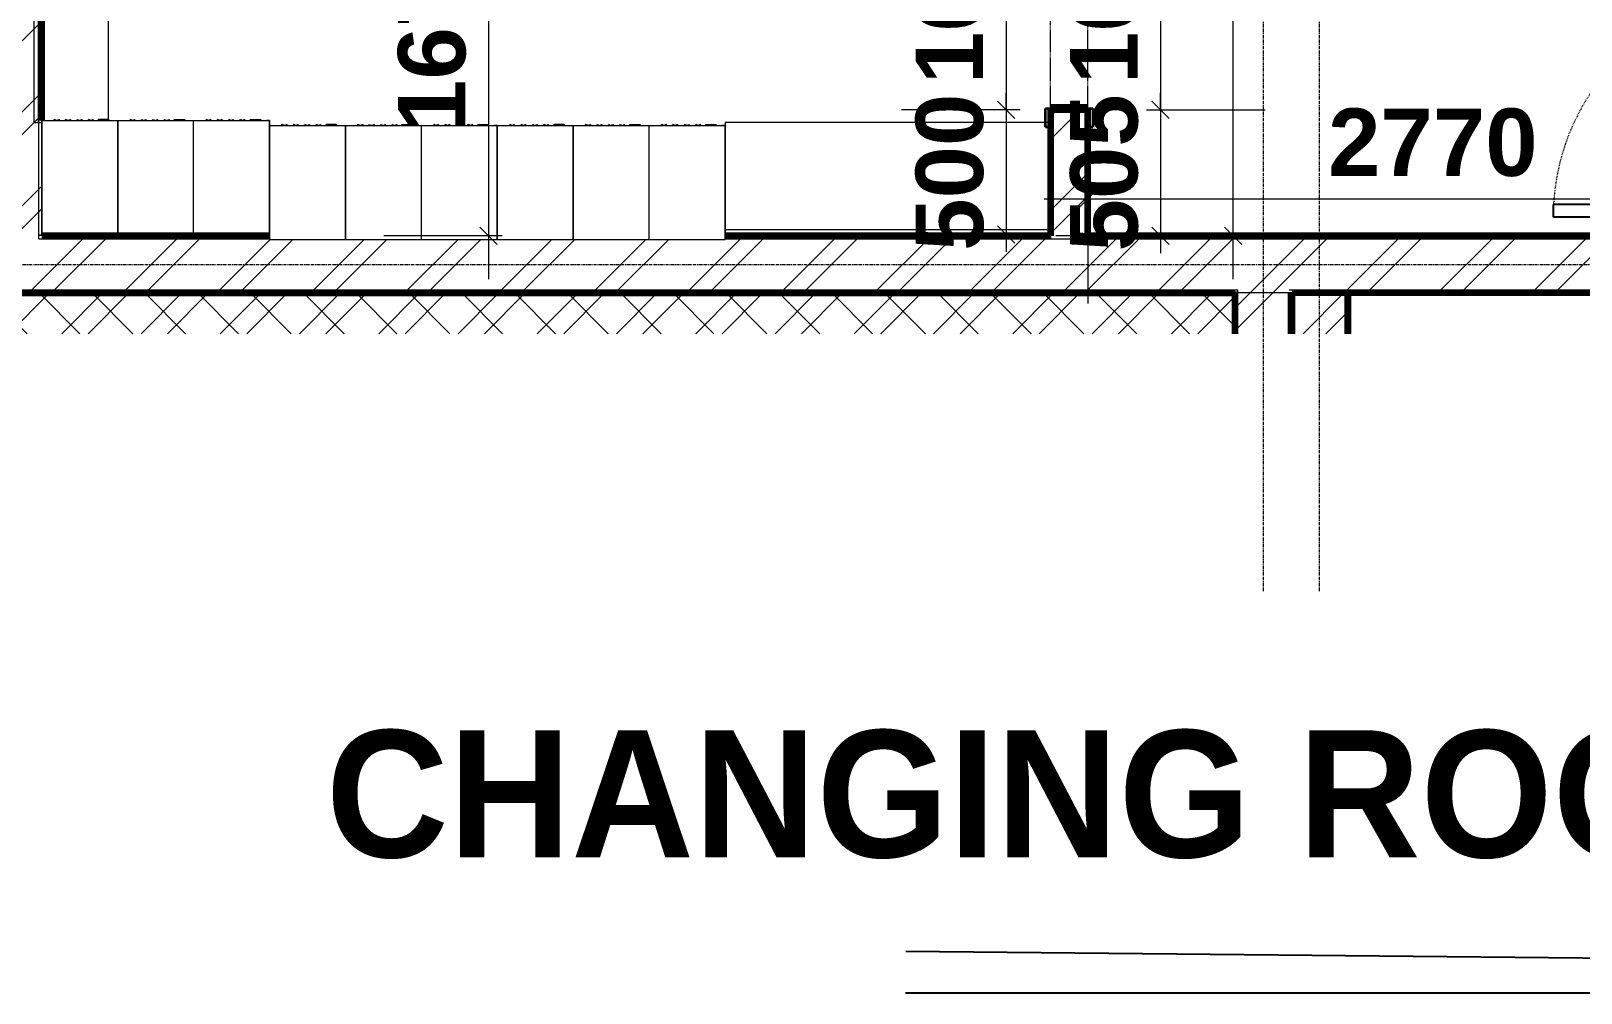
# Model space of a CAD drawing. Header units: inches. Extents: x 22 to 382261, y 22 to 371281.
# Drawn here: x 238704 to 244927, y 53153 to 57017 of the extents above; entities that cross this region are included whole.
import ezdxf

# ---------------------------------------------------------------- set-up
doc = ezdxf.new("R2010")
doc.units = ezdxf.units.IN
doc.header["$MEASUREMENT"] = 0
for name, pattern in [('Dash', [6.35, 3.175, -3.175]), ('Grid Line 1_2_', [22.225, 12.7, -3.175, 3.175, -3.175]), ('Overhead', [3.96875, 2.38125, -1.5875])]:
    doc.linetypes.add(name, pattern=pattern)
for name, color, linetype, lineweight in [('A-ANNO-DIMS', 211, 'Continuous', 9), ('A-DOOR', 31, 'Continuous', 9), ('A-DOOR-HDLN', 31, 'Dash', 9), ('A-FLOR', 192, 'Continuous', 9), ('A-FLOR-PATT', 8, 'Continuous', 9), ('A-GENM', 13, 'Continuous', 9), ('A-WALL', 113, 'Continuous', 9), ('A-WALL-PATT', 111, 'Continuous', 9), ('G-ANNO-TEXT', 231, 'Continuous', 9), ('G-IMPT', 8, 'Continuous', 9), ('I-WALL', 2, 'Continuous', 9), ('Q-CASE', 31, 'Continuous', 9), ('Q-SPCQ', 91, 'Continuous', 9), ('S-GRID', 1, 'Continuous', 9)]:
    doc.layers.add(name, color=color, linetype=linetype, lineweight=lineweight)
doc.styles.add('Arial_B_2', font='arialbd.ttf', dxfattribs={"height": 270.833333})
doc.styles.add('Century Gothic_B', font='GOTHICB.TTF', dxfattribs={"height": 510})
doc.dimstyles.new('2_2', dxfattribs={"dimscale": 304.8, "dimtxt": 267.818092, "dimasz": 0.227865, "dimexe": 1.377953, "dimexo": 0.0625, "dimgap": 0.287073, "dimtad": 1, "dimdec": 0, "dimzin": 0, "dimdsep": 46, "dimtxsty": 'Arial_B_2', "dimblk1": 'OBLIQUE', "dimblk2": 'OBLIQUE', "dimsah": 1, "dimcen": 0.09, "dimdle": 0.574147, "dimazin": 0, "dimtfac": 1, "dimtdec": 4, "dimtix": 1, "dimtmove": 0, "dimatfit": 3, "dimfxl": 0.574147, "dimfxlon": 1, "dimtvp": 1, "dimtolj": 1, "dimtzin": 0, "dimlwd": 18, "dimlwe": 18, "dimarcsym": 2})
pattern_1 = [(45, (242310.7, 47511.47), (-188.5854, 188.5854), []), (45, (242310.7, 47797.22), (-188.5854, 188.5854), [])]

# ---------------------------------------------------------------- blocks, each defined once
blk = doc.blocks.new('Casework 9 - Casework 8-559231-01- TOILET BLOWUP')
at = {"layer": 'Q-CASE'}
for p, q in [((-4098.8, 8573.2), (-4148.8, 8573.2)), ((-4148.8, 8573.2), (-4148.8, 8453.2)), ((-4098.8, 8453.2), (-4098.8, 8573.2)), ((-4148.8, 8453.2), (-4148.8, 8289.8)), ((-4098.8, 8289.8), (-4098.8, 8453.2)), ((1229.2, 8289.8), (1229.2, 8458.2)), ((1231.2, 8458.2), (1229.2, 8458.2)), ((1231.2, 8458.2), (1231.2, 8289.8))]:
    blk.add_line(p, q, dxfattribs=at)
blk = doc.blocks.new('M_Single-Flush - 900 by 2101 DO3 LOBBY-944279-01- TOILET BLOWUP')
at = {"layer": 'A-DOOR', "lineweight": 25}
for p, q in [((450, -75), (399, -75)), ((399, -75), (399, -975.2)), ((450, -75), (450, -975.2)), ((450, -975.2), (399, -975.2))]:
    blk.add_line(p, q, dxfattribs=at)
at = {"layer": 'A-DOOR-HDLN'}
blk.add_arc((450, -75), 901.7, 180, 266.7576, dxfattribs=at)
blk = doc.blocks.new('M_Passage Opening-Cased - 0915 x 2134mm 2-782817-01- TOILET BLOWUP')
at = {"layer": 'A-GENM', "lineweight": 35}
for p, q in [((-601.8, 75), (-601.8, 95)), ((-601.8, 95), (-526.8, 95)), ((-526.8, 95), (-526.8, 75)), ((-513.2, 75), (-513.2, -75)), ((496.8, 75), (496.8, -75)), ((585.5, 95), (510.5, 95)), ((510.5, 95), (510.5, 75)), ((585.5, 75), (585.5, 95)), ((-601.8, -95), (-601.8, -75)), ((-526.8, -95), (-601.8, -95)), ((-526.8, -75), (-526.8, -95)), ((510.5, -75), (510.5, -95)), ((510.5, -95), (585.5, -95)), ((585.5, -95), (585.5, -75))]:
    blk.add_line(p, q, dxfattribs=at)
at = {"layer": 'A-GENM', "linetype": 'Overhead'}
for p, q in [((-533.2, 75), (516.8, 75)), ((-533.2, -75), (516.8, -75))]:
    blk.add_line(p, q, dxfattribs=at)
blk = doc.blocks.new('Vanity Counter Top - 450-895068-01- TOILET BLOWUP')
at = {"layer": 'Q-CASE'}
for p, q in [((106.3, 0), (-1200.5, 0)), ((-1200.5, 0), (-1200.5, -450)), ((-1200.5, -19.1), (106.3, -19.1)), ((-1200.5, -450), (106.3, -450)), ((106.3, -450), (106.3, -437.2))]:
    blk.add_line(p, q, dxfattribs=at)
blk = doc.blocks.new('Locker08 - 12ZLKR08_dwg-783368-01- TOILET BLOWUP')
at = {"layer": 'G-IMPT', "lineweight": 9}
for p, q in [((0, 914.4), (457.2, 914.4)), ((0, 914.4), (0, 609.6)), ((0, 914.4), (0, 609.6)), ((457.2, 914.4), (0, 914.4)), ((457.2, 914.4), (457.2, 609.6)), ((457.2, 914.4), (457.2, 901.7)), ((457.2, 901.7), (457.2, 622.3)), ((457.2, 866.5), (461.8, 863.1)), ((461.8, 863.1), (457.2, 866.5)), ((457.2, 854.9), (461.8, 863.1)), ((457.2, 854.9), (461.8, 846.6)), ((457.2, 843.2), (461.8, 846.6)), ((461.8, 846.6), (457.2, 843.2)), ((457.2, 820.8), (461.8, 817.4)), ((457.2, 820.8), (461.8, 817.4)), ((457.2, 809.2), (461.8, 817.4)), ((457.2, 809.2), (461.8, 800.9)), ((461.8, 800.9), (457.2, 797.4)), ((457.2, 797.4), (461.8, 800.9)), ((461.8, 771.7), (457.2, 775.1)), ((457.2, 775.1), (461.8, 771.7)), ((461.8, 771.7), (457.2, 763.4)), ((457.2, 763.4), (461.8, 755.2)), ((461.8, 755.2), (457.2, 751.7)), ((457.2, 751.7), (461.8, 755.2)), ((457.2, 729.4), (461.8, 726)), ((457.2, 729.4), (461.8, 726)), ((457.2, 717.7), (461.8, 726)), ((457.2, 717.7), (461.8, 709.5)), ((457.2, 706), (461.8, 709.5)), ((457.2, 706), (461.8, 709.5)), ((457.2, 689.5), (458.8, 688.9)), ((458.8, 688.9), (462.1, 686.4)), ((458.8, 682.5), (458.8, 688.9)), ((462.1, 646.4), (462.1, 686.4)), ((461.8, 680.3), (457.2, 683.7)), ((457.2, 683.7), (461.8, 680.3)), ((461.8, 680.3), (457.2, 672)), ((461.8, 663.7), (457.2, 672)), ((457.2, 660.3), (461.8, 663.7)), ((457.2, 660.3), (461.8, 663.7)), ((457.2, 643.3), (458.8, 643.9)), ((458.8, 669.1), (458.8, 674.8)), ((458.8, 643.9), (458.8, 661.5)), ((462.1, 646.4), (458.8, 643.9)), ((0, 609.6), (0, 304.8)), ((0, 609.6), (457.2, 609.6)), ((0, 609.6), (0, 304.8)), ((457.2, 609.6), (0, 609.6)), ((457.2, 609.6), (0, 609.6)), ((457.2, 622.3), (457.2, 609.6)), ((457.2, 609.6), (457.2, 304.8)), ((457.2, 609.6), (457.2, 596.9)), ((457.2, 596.9), (457.2, 317.5)), ((457.2, 561.7), (461.8, 558.3)), ((461.8, 558.3), (457.2, 561.7)), ((457.2, 550.1), (461.8, 558.3)), ((457.2, 550.1), (461.8, 541.8)), ((461.8, 541.8), (457.2, 538.4)), ((457.2, 538.4), (461.8, 541.8)), ((457.2, 516), (461.8, 512.6)), ((457.2, 516), (461.8, 512.6)), ((461.8, 512.6), (457.2, 504.4)), ((457.2, 504.4), (461.8, 496.1)), ((461.8, 496.1), (457.2, 492.6)), ((457.2, 492.6), (461.8, 496.1)), ((457.2, 470.3), (461.8, 466.9)), ((457.2, 470.3), (461.8, 466.9)), ((461.8, 466.9), (457.2, 458.6)), ((457.2, 458.6), (461.8, 450.4)), ((457.2, 446.9), (461.8, 450.4)), ((457.2, 446.9), (461.8, 450.4)), ((461.8, 421.2), (457.2, 424.6)), ((461.8, 421.2), (457.2, 424.6)), ((461.8, 421.2), (457.2, 412.9)), ((457.2, 412.9), (461.8, 404.7)), ((461.8, 404.7), (457.2, 401.2)), ((461.8, 404.7), (457.2, 401.2)), ((457.2, 384.7), (458.8, 384.1)), ((457.2, 378.9), (461.8, 375.5)), ((457.2, 378.9), (461.8, 375.5)), ((461.8, 375.5), (457.2, 367.2)), ((462.1, 381.6), (458.8, 384.1)), ((458.8, 377.7), (458.8, 384.1)), ((462.1, 381.6), (462.1, 341.6)), ((457.2, 367.2), (461.8, 358.9)), ((457.2, 355.5), (461.8, 358.9)), ((461.8, 358.9), (457.2, 355.5)), ((458.8, 339.1), (457.2, 338.5)), ((457.2, 317.5), (457.2, 304.8)), ((458.8, 364.3), (458.8, 370)), ((458.8, 339.1), (458.8, 356.7)), ((458.8, 339.1), (462.1, 341.6)), ((0, 304.8), (0, 0)), ((0, 304.8), (457.2, 304.8)), ((0, 304.8), (0, 0)), ((0, 304.8), (457.2, 304.8)), ((0, 304.8), (457.2, 304.8)), ((457.2, 304.8), (457.2, 0)), ((457.2, 304.8), (457.2, 292.1)), ((457.2, 292.1), (457.2, 12.7)), ((457.2, 256.9), (461.8, 253.5)), ((457.2, 256.9), (461.8, 253.5)), ((457.2, 245.3), (461.8, 253.5)), ((461.8, 237), (457.2, 245.3)), ((457.2, 233.6), (461.8, 237)), ((457.2, 233.6), (461.8, 237)), ((457.2, 211.2), (461.8, 207.8)), ((461.8, 207.8), (457.2, 211.2)), ((457.2, 199.6), (461.8, 207.8)), ((461.8, 191.3), (457.2, 199.6)), ((457.2, 187.8), (461.8, 191.3)), ((457.2, 187.8), (461.8, 191.3)), ((457.2, 165.5), (461.8, 162.1)), ((461.8, 162.1), (457.2, 165.5)), ((457.2, 153.8), (461.8, 162.1)), ((457.2, 153.8), (461.8, 145.6)), ((457.2, 142.1), (461.8, 145.6)), ((457.2, 142.1), (461.8, 145.6)), ((457.2, 119.8), (461.8, 116.4)), ((457.2, 119.8), (461.8, 116.4)), ((457.2, 108.1), (461.8, 116.4)), ((461.8, 99.9), (457.2, 108.1)), ((457.2, 96.4), (461.8, 99.9)), ((457.2, 96.4), (461.8, 99.9)), ((457.2, 79.9), (458.8, 79.3)), ((457.2, 74.1), (461.8, 70.7)), ((457.2, 74.1), (461.8, 70.7)), ((461.8, 70.7), (457.2, 62.4)), ((461.8, 54.1), (457.2, 62.4)), ((458.8, 79.3), (462.1, 76.8)), ((458.8, 79.3), (458.8, 72.9)), ((458.8, 65.2), (458.8, 59.5)), ((462.1, 76.8), (462.1, 36.8)), ((0, 0), (457.2, 0)), ((457.2, 0), (0, 0)), ((457.2, 50.7), (461.8, 54.1)), ((457.2, 50.7), (461.8, 54.1)), ((457.2, 33.7), (458.8, 34.3)), ((457.2, 0), (457.2, 12.7)), ((458.8, 51.9), (458.8, 34.3)), ((462.1, 36.8), (458.8, 34.3))]:
    blk.add_line(p, q, dxfattribs=at)
blk = doc.blocks.new('Locker08 - Locker08-783374-01- TOILET BLOWUP')
blk.add_blockref('Locker08 - 12ZLKR08_dwg-783368-01- TOILET BLOWUP', (0, 0))
blk = doc.blocks.new('Vanity Counter Top - 250-788077-01- TOILET BLOWUP')
at = {"layer": 'Q-CASE'}
for p, q in [((-80.5, 0), (-1200.5, 0)), ((-1200.5, 0), (-1200.5, -31.7)), ((-80.5, -31.7), (-80.5, 0)), ((-1200.5, -19.1), (-80.5, -19.1)), ((-80.5, -300), (-80.5, -31.7)), ((-1188.7, -300), (-80.5, -300))]:
    blk.add_line(p, q, dxfattribs=at)
blk = doc.blocks.new('_Oblique')
at = {"color": 0, "linetype": 'ByBlock', "lineweight": -2}
blk.add_line((-0.5, -0.5), (0.5, 0.5), dxfattribs=at)
blk = doc.blocks.new('*D5324')
at = {"layer": 'A-ANNO-DIMS', "color": 0, "lineweight": 18, "transparency": 16777216}
for p, q in [((242946.9, 56398.4), (242946.9, 55922.4)), ((245716.9, 56398.4), (245716.9, 55922.4)), ((242771.9, 56342.4), (245891.9, 56342.4))]:
    blk.add_line(p, q, dxfattribs=at)
at = {"layer": 'Defpoints', "color": 0, "transparency": 16777216}
for p in [(242946.9, 56417.4), (245716.9, 56417.4), (245716.9, 56342.4)]:
    blk.add_point(p, dxfattribs=at)
at = {"layer": 'A-ANNO-DIMS', "color": 0, "lineweight": 18, "transparency": 16777216, "xscale": 69.45312499999999, "yscale": 69.45312499999999, "zscale": 69.45312499999999, "rotation": 180}
blk.add_blockref('_Oblique', (242946.9, 56342.4), dxfattribs=at)
at = {"layer": 'A-ANNO-DIMS', "color": 0, "lineweight": 18, "transparency": 16777216, "xscale": 69.45312499999999, "yscale": 69.45312499999999, "zscale": 69.45312499999999}
blk.add_blockref('_Oblique', (245716.9, 56342.4), dxfattribs=at)
at = {"layer": 'A-ANNO-DIMS', "color": 0, "lineweight": 18, "transparency": 16777216, "insert": (244331.9, 56568.2), "char_height": 270.83, "width": 419.764, "attachment_point": 5, "style": 'Arial_B_2'}
blk.add_mtext('\\A1;2770', dxfattribs=at)
blk = doc.blocks.new('*D5326')
at = {"layer": 'A-ANNO-DIMS', "color": 0, "lineweight": 18, "transparency": 16777216}
for p, q in [((243238.8, 57924.7), (243238.8, 56524.7)), ((243182.8, 57749.7), (243658.8, 57749.7)), ((243182.8, 56699.7), (243658.8, 56699.7))]:
    blk.add_line(p, q, dxfattribs=at)
at = {"layer": 'Defpoints', "color": 0, "transparency": 16777216}
for p in [(243163.8, 57749.7), (243163.8, 56699.7), (243238.8, 56699.7)]:
    blk.add_point(p, dxfattribs=at)
at = {"layer": 'A-ANNO-DIMS', "color": 0, "lineweight": 18, "transparency": 16777216, "xscale": 69.45312499999999, "yscale": 69.45312499999999, "zscale": 69.45312499999999}
for p, rotation in [((243238.8, 57749.7), 90), ((243238.8, 56699.7), 270)]:
    blk.add_blockref('_Oblique', p, dxfattribs=dict(at, rotation=rotation))
at = {"layer": 'A-ANNO-DIMS', "color": 0, "lineweight": 18, "transparency": 16777216, "insert": (243013, 57224.7), "char_height": 270.83, "width": 419.764, "attachment_point": 5, "rotation": 90, "style": 'Arial_B_2'}
blk.add_mtext('\\A1;1050', dxfattribs=at)
blk = doc.blocks.new('*D5327')
at = {"layer": 'A-ANNO-DIMS', "color": 0, "lineweight": 18, "transparency": 16777216}
for p, q in [((243238.8, 56699.7), (243238.8, 56769.1)), ((243182.8, 56699.7), (243658.8, 56699.7)), ((243238.8, 56699.7), (243238.8, 56194.7)), ((243294.7, 56194.7), (242818.8, 56194.7)), ((243238.8, 56194.7), (243238.8, 56125.2))]:
    blk.add_line(p, q, dxfattribs=at)
at = {"layer": 'Defpoints', "color": 0, "transparency": 16777216}
for p in [(243163.8, 56699.7), (243238.8, 56194.7), (243313.8, 56194.7)]:
    blk.add_point(p, dxfattribs=at)
at = {"layer": 'A-ANNO-DIMS', "color": 0, "lineweight": 18, "transparency": 16777216, "xscale": 69.45312499999999, "yscale": 69.45312499999999, "zscale": 69.45312499999999}
for p, rotation in [((243238.8, 56699.7), 270), ((243238.8, 56194.7), 90)]:
    blk.add_blockref('_Oblique', p, dxfattribs=dict(at, rotation=rotation))
at = {"layer": 'A-ANNO-DIMS', "color": 0, "lineweight": 18, "transparency": 16777216, "insert": (243013, 56447.2), "char_height": 270.83, "width": 314.823, "attachment_point": 5, "rotation": 90, "style": 'Arial_B_2'}
blk.add_mtext('\\A1;505', dxfattribs=at)
blk = doc.blocks.new('*D5329')
at = {"layer": 'A-ANNO-DIMS', "color": 0, "lineweight": 18, "transparency": 16777216}
for p, q in [((242618.7, 57924.7), (242618.7, 56524.7)), ((242674.7, 57749.7), (242198.7, 57749.7)), ((242674.7, 56699.7), (242198.7, 56699.7))]:
    blk.add_line(p, q, dxfattribs=at)
at = {"layer": 'Defpoints', "color": 0, "transparency": 16777216}
for p in [(242693.7, 57749.7), (242618.7, 56699.7), (242693.7, 56699.7)]:
    blk.add_point(p, dxfattribs=at)
at = {"layer": 'A-ANNO-DIMS', "color": 0, "lineweight": 18, "transparency": 16777216, "xscale": 69.45312499999999, "yscale": 69.45312499999999, "zscale": 69.45312499999999}
for p, rotation in [((242618.7, 57749.7), 90), ((242618.7, 56699.7), 270)]:
    blk.add_blockref('_Oblique', p, dxfattribs=dict(at, rotation=rotation))
at = {"layer": 'A-ANNO-DIMS', "color": 0, "lineweight": 18, "transparency": 16777216, "insert": (242392.9, 57224.7), "char_height": 270.83, "width": 419.764, "attachment_point": 5, "rotation": 90, "style": 'Arial_B_2'}
blk.add_mtext('\\A1;1050', dxfattribs=at)
blk = doc.blocks.new('*D5330')
at = {"layer": 'A-ANNO-DIMS', "color": 0, "lineweight": 18, "transparency": 16777216}
for p, q in [((242618.7, 56699.7), (242618.7, 56769.1)), ((242674.7, 56699.7), (242198.7, 56699.7)), ((242618.7, 56699.7), (242618.7, 56199.7)), ((242674.7, 56199.7), (242198.7, 56199.7)), ((242618.7, 56199.7), (242618.7, 56130.2))]:
    blk.add_line(p, q, dxfattribs=at)
at = {"layer": 'Defpoints', "color": 0, "transparency": 16777216}
for p in [(242693.7, 56699.7), (242618.7, 56199.7), (242693.7, 56199.7)]:
    blk.add_point(p, dxfattribs=at)
at = {"layer": 'A-ANNO-DIMS', "color": 0, "lineweight": 18, "transparency": 16777216, "xscale": 69.45312499999999, "yscale": 69.45312499999999, "zscale": 69.45312499999999}
for p, rotation in [((242618.7, 56699.7), 270), ((242618.7, 56199.7), 90)]:
    blk.add_blockref('_Oblique', p, dxfattribs=dict(at, rotation=rotation))
at = {"layer": 'A-ANNO-DIMS', "color": 0, "lineweight": 18, "transparency": 16777216, "insert": (242392.9, 56449.7), "char_height": 270.83, "width": 314.823, "attachment_point": 5, "rotation": 90, "style": 'Arial_B_2'}
blk.add_mtext('\\A1;500', dxfattribs=at)
blk = doc.blocks.new('*D5339')
at = {"layer": 'A-ANNO-DIMS', "color": 0, "lineweight": 18, "transparency": 16777216}
for p, q in [((240539.8, 58044.7), (240539.8, 56019.7)), ((240595.8, 57869.7), (240119.8, 57869.7)), ((240595.8, 56194.7), (240119.8, 56194.7))]:
    blk.add_line(p, q, dxfattribs=at)
at = {"layer": 'Defpoints', "color": 0, "transparency": 16777216}
for p in [(240614.8, 57869.7), (240539.8, 56194.7), (240614.8, 56194.7)]:
    blk.add_point(p, dxfattribs=at)
at = {"layer": 'A-ANNO-DIMS', "color": 0, "lineweight": 18, "transparency": 16777216, "xscale": 69.45312499999999, "yscale": 69.45312499999999, "zscale": 69.45312499999999}
for p, rotation in [((240539.8, 57869.7), 90), ((240539.8, 56194.7), 270)]:
    blk.add_blockref('_Oblique', p, dxfattribs=dict(at, rotation=rotation))
at = {"layer": 'A-ANNO-DIMS', "color": 0, "lineweight": 18, "transparency": 16777216, "insert": (240314.1, 57032.2), "char_height": 270.83, "width": 419.764, "attachment_point": 5, "rotation": 90, "style": 'Arial_B_2'}
blk.add_mtext('\\A1;1675', dxfattribs=at)
blk = doc.blocks.new('*D5394')
at = {"layer": 'A-ANNO-DIMS', "color": 0, "lineweight": 18, "transparency": 16777216}
for p, q in [((243530.1, 56019.7), (243530.1, 59694.7)), ((243474.1, 59519.7), (243950.1, 59519.7)), ((243474.1, 56194.7), (243950.1, 56194.7))]:
    blk.add_line(p, q, dxfattribs=at)
at = {"layer": 'Defpoints', "color": 0, "transparency": 16777216}
for p in [(243455.1, 59519.7), (243530.1, 59519.7), (243455.1, 56194.7)]:
    blk.add_point(p, dxfattribs=at)
at = {"layer": 'A-ANNO-DIMS', "color": 0, "lineweight": 18, "transparency": 16777216, "xscale": 69.45312499999999, "yscale": 69.45312499999999, "zscale": 69.45312499999999}
for p, rotation in [((243530.1, 59519.7), 90), ((243530.1, 56194.7), 270)]:
    blk.add_blockref('_Oblique', p, dxfattribs=dict(at, rotation=rotation))
at = {"layer": 'A-ANNO-DIMS', "color": 0, "lineweight": 18, "transparency": 16777216, "insert": (243304.3, 57857.2), "char_height": 270.83, "width": 419.764, "attachment_point": 5, "rotation": 90, "style": 'Arial_B_2'}
blk.add_mtext('\\A1;3325', dxfattribs=at)

msp = doc.modelspace()

# ---------------------------------------------------------------- hatches: boundary and pattern name
at = {"layer": 'A-FLOR-PATT'}
h = msp.add_hatch(dxfattribs=at)
h.set_pattern_fill('FP_2', color=256, style=0, pattern_type=2)
h.set_pattern_definition([(45, (242310.7, 47511.47), (-159.099, 159.099), []), (45, (242416.77, 47511.47), (-159.099, 159.099), []), (135, (242310.7, 47511.47), (-106.066, -106.066), [])])
h.paths.add_polyline_path([(233711.9, 55801.3), (234075.9, 55801.3), (234075.9, 55964.7), (233711.9, 55964.7)])
h.paths.add_polyline_path([(243479.7, 55801.3), (243536.9, 55801.3), (243536.9, 55964.7), (238211.9, 55964.7), (238211.9, 55801.3), (243373.5, 55801.3)])
h.paths.add_polyline_path([(234087.9, 55801.3), (238161.9, 55801.3), (238161.9, 55964.7), (234087.9, 55964.7), (234087.9, 55818.7)])
at = {"layer": 'A-WALL'}
h = msp.add_hatch(dxfattribs=at)
h.set_pattern_fill('FP_1', color=256, style=0, pattern_type=2)
h.set_pattern_definition(pattern_1)
h.paths.add_polyline_path([(242796.9, 56182.2), (242946.9, 56182.2), (242946.9, 56699.7), (242796.9, 56699.7), (242796.9, 56194.7)])
h.paths.add_polyline_path([(242796.9, 57749.7), (242946.9, 57749.7), (242946.9, 59532.2), (242796.9, 59532.2), (242796.9, 57869.7)])
at = {"layer": 'A-WALL-PATT', "lineweight": 18}
h = msp.add_hatch(dxfattribs=at)
h.set_pattern_fill('FP_1', color=256, style=0, pattern_type=2)
h.set_pattern_definition(pattern_1)
h.paths.add_polyline_path([(238529.4, 56182.2), (238734.4, 56182.2), (238734.4, 59532.2), (238529.4, 59532.2), (238529.4, 56194.7)])
h = msp.add_hatch(dxfattribs=at)
h.set_pattern_fill('FP_1', color=256, style=0, pattern_type=2)
h.set_pattern_definition(pattern_1)
h.paths.add_polyline_path([(238746.9, 56194.7), (238746.9, 59519.7), (238734.4, 59519.7), (238734.4, 56194.7)])
h = msp.add_hatch(dxfattribs=at)
h.set_pattern_fill('FP_1', color=256, style=0, pattern_type=2)
h.set_pattern_definition(pattern_1)
h.paths.add_polyline_path([(243479.7, 56182.2), (243651.9, 56182.2), (243651.9, 56194.7), (242946.9, 56194.7), (242946.9, 56182.2)])
h.paths.add_polyline_path([(233711.9, 56182.2), (235816.9, 56182.2), (235816.9, 56194.7), (233711.9, 56194.7)])
h.paths.add_polyline_path([(242796.9, 56182.2), (242796.9, 56194.7), (241490.1, 56194.7), (241490.1, 56182.2), (242739.3, 56182.2)])
h.paths.add_polyline_path([(235966.9, 56182.2), (237466.9, 56182.2), (237466.9, 56194.7), (235966.9, 56194.7)])
h.paths.add_polyline_path([(237616.9, 56182.2), (238529.4, 56182.2), (238529.4, 56194.7), (237616.9, 56194.7)])
h.paths.add_polyline_path([(239661.3, 56182.2), (239661.3, 56194.7), (238734.4, 56194.7), (238734.4, 56182.2), (239037.3, 56182.2)])
h = msp.add_hatch(dxfattribs=at)
h.set_pattern_fill('FP_1', color=256, style=0, pattern_type=2)
h.set_pattern_definition(pattern_1)
h.paths.add_polyline_path([(233724.4, 55977.2), (243651.9, 55977.2), (243651.9, 56182.2), (241490.1, 56182.2), (241490.1, 56179.7), (239661.3, 56179.7), (239661.3, 56182.2), (233724.4, 56182.2)])
h = msp.add_hatch(dxfattribs=at)
h.set_pattern_fill('FP_1', color=256, style=0, pattern_type=2)
h.set_pattern_definition(pattern_1)
h.paths.add_polyline_path([(254401.9, 56079.7), (254401.9, 56194.7), (245866.9, 56194.7), (245866.9, 56182.2), (254389.4, 56182.2), (254389.4, 56079.7)])
h.paths.add_polyline_path([(243849.9, 56182.2), (245716.9, 56182.2), (245716.9, 56194.7), (243651.9, 56194.7), (243651.9, 56182.2)])
h = msp.add_hatch(dxfattribs=at)
h.set_pattern_fill('FP_1', color=256, style=0, pattern_type=2)
h.set_pattern_definition(pattern_1)
h.paths.add_polyline_path([(251624, 55977.2), (254389.4, 55977.2), (254389.4, 56182.2), (243651.9, 56182.2), (243651.9, 55977.2), (248662.4, 55977.2)])
h = msp.add_hatch(dxfattribs=at)
h.set_pattern_fill('FP_1', color=256, style=0, pattern_type=2)
h.set_pattern_definition(pattern_1)
h.paths.add_polyline_path([(243766.9, 55964.7), (254401.9, 55964.7), (254401.9, 56079.7), (254389.4, 56079.7), (254389.4, 55977.2), (243754.4, 55977.2), (243754.4, 55964.7), (243761.9, 55964.7)])
h = msp.add_hatch(dxfattribs=at)
h.set_pattern_fill('FP_1', color=256, style=0, pattern_type=2)
h.set_pattern_definition(pattern_1)
h.paths.add_polyline_path([(243549.4, 55964.7), (243549.4, 55977.2), (233929.4, 55977.2), (233929.4, 55964.7), (243536.9, 55964.7)])
h = msp.add_hatch(dxfattribs=at)
h.set_pattern_fill('FP_1', color=256, style=0, pattern_type=2)
h.set_pattern_definition(pattern_1)
h.paths.add_polyline_path([(243549.4, 55801.3), (243549.4, 55964.7), (243536.9, 55964.7), (243536.9, 55801.3)])
h = msp.add_hatch(dxfattribs=at)
h.set_pattern_fill('FP_1', color=256, style=0, pattern_type=2)
h.set_pattern_definition(pattern_1)
h.paths.add_polyline_path([(243664.8, 55801.3), (243754.4, 55801.3), (243754.4, 55977.2), (243549.4, 55977.2), (243549.4, 55801.3)])
h = msp.add_hatch(dxfattribs=at)
h.set_pattern_fill('FP_1', color=256, style=0, pattern_type=2)
h.set_pattern_definition(pattern_1)
h.paths.add_polyline_path([(243979.4, 55801.3), (243979.4, 55964.7), (243774.4, 55964.7), (243774.4, 55801.3), (243849.9, 55801.3)])
h = msp.add_hatch(dxfattribs=at)
h.set_pattern_fill('FP_1', color=256, style=0, pattern_type=2)
h.set_pattern_definition(pattern_1)
h.paths.add_polyline_path([(243991.9, 55801.3), (243991.9, 55964.7), (243979.4, 55964.7), (243979.4, 55801.3)])

# ---------------------------------------------------------------- linework, layer by layer
for p, q in [((242216.2, 53321.3), (245696.9, 53288)), ((242214.6, 53153.5), (245807.6, 53153.7))]:
    msp.add_line(p, q)
at = {"layer": 'A-FLOR'}
for p, q in [((243539.9, 55964.7), (243536.9, 55964.7)), ((243766.9, 55964.7), (243541.9, 55964.7))]:
    msp.add_line(p, q, dxfattribs=at)
at = {"layer": 'A-WALL'}
for p, q in [((238734.4, 56182.2), (238734.4, 59532.2)), ((238734.4, 56182.2), (239661.3, 56182.2)), ((241490.1, 56182.2), (254389.4, 56182.2)), ((242796.9, 56194.7), (242796.9, 56182.2)), ((242946.9, 56182.2), (242946.9, 56194.7)), ((233929.4, 55977.2), (243549.4, 55977.2)), ((243549.4, 55801.3), (243549.4, 55977.2)), ((243754.4, 55977.2), (254389.4, 55977.2)), ((243754.4, 55801.3), (243754.4, 55964.7)), ((243774.4, 55801.3), (243774.4, 55964.7)), ((243979.4, 55801.3), (243979.4, 55964.7))]:
    msp.add_line(p, q, dxfattribs=at)
at = {"layer": 'A-WALL', "lineweight": 100}
for p, q in [((242796.9, 56699.7), (242796.9, 56194.7)), ((242946.9, 56699.7), (242796.9, 56699.7)), ((242946.9, 56194.7), (242946.9, 56699.7))]:
    msp.add_line(p, q, dxfattribs=at)
at = {"layer": 'I-WALL', "lineweight": 100}
for p, q in [((238746.9, 56656.9), (238746.9, 59519.7)), ((238746.9, 56194.7), (238746.9, 56199.7)), ((239661.3, 56194.7), (238746.9, 56194.7)), ((242796.9, 56194.7), (241490.1, 56194.7)), ((245716.9, 56194.7), (242946.9, 56194.7)), ((233941.9, 55964.7), (243536.9, 55964.7)), ((243536.9, 55964.7), (243536.9, 55801.3)), ((243761.9, 55964.7), (243761.9, 55801.3)), ((243766.9, 55801.3), (243766.9, 55964.7)), ((254401.9, 55964.7), (243766.9, 55964.7)), ((243991.9, 55801.3), (243991.9, 55964.7))]:
    msp.add_line(p, q, dxfattribs=at)
at = {"layer": 'S-GRID', "linetype": 'Grid Line 1_2_'}
for p, q in [((243651.9, 54766.7), (243651.9, 61923.2)), ((243876.9, 54766.7), (243876.9, 60970.7)), ((229226.9, 56079.7), (256505.1, 56079.7))]:
    msp.add_line(p, q, dxfattribs=at)

# ---------------------------------------------------------------- block references
at = {"layer": 'A-DOOR-HDLN', "rotation": 270.0000000000179}
msp.add_blockref('M_Single-Flush - 900 by 2101 DO3 LOBBY-944279-01- TOILET BLOWUP', (245791.9, 56719.7), dxfattribs=at)
at = {"layer": 'A-GENM', "lineweight": 35, "rotation": 90}
msp.add_blockref('M_Passage Opening-Cased - 0915 x 2134mm 2-782817-01- TOILET BLOWUP', (242871.9, 57232.8), dxfattribs=at)
at = {"layer": 'Q-CASE'}
for name, p, rotation in [('Vanity Counter Top - 250-788077-01- TOILET BLOWUP', (238715.2, 57850.1), 89.99999999999991), ('Vanity Counter Top - 450-895068-01- TOILET BLOWUP', (241596.4, 56199.7), 180)]:
    msp.add_blockref(name, p, dxfattribs=dict(at, rotation=rotation))
msp.add_blockref('Casework 9 - Casework 8-559231-01- TOILET BLOWUP', (242310.7, 47511.5), dxfattribs=at)
at = {"layer": 'Q-SPCQ', "rotation": 89.9999999999999}
for p in [(239661.3, 56199.7), (240575.7, 56179.7), (241490.1, 56179.7)]:
    msp.add_blockref('Locker08 - Locker08-783374-01- TOILET BLOWUP', p, dxfattribs=at)

# ---------------------------------------------------------------- texts
at = {"layer": 'G-ANNO-TEXT', "color": 7, "insert": (239887.7, 54208.4), "char_height": 510, "width": 11074.689, "attachment_point": 1, "style": 'Century Gothic_B'}
msp.add_mtext('CHANGING ROOM BLOWUP', dxfattribs=at)

# ---------------------------------------------------------------- dimensions: what is measured, and where the dimension line sits
at = {"layer": 'A-ANNO-DIMS', "lineweight": 18}
for base, p1, p2, override, picture, middle in [((243530.1, 59519.7), (243455.1, 56194.7), (243455.1, 59519.7), {"dimpost": '<>', "dimfxl": 3325}, '*D5394', (243304.3, 57857.2)), ((240539.8, 56194.7), (240614.8, 57869.7), (240614.8, 56194.7), {"dimpost": '<>', "dimfxl": 1675}, '*D5339', (240314.1, 57032.2)), ((242618.7, 56699.7), (242693.7, 57749.7), (242693.7, 56699.7), {"dimpost": '<>', "dimfxl": 1050}, '*D5329', (242392.9, 57224.7)), ((243238.8, 56699.7), (243163.8, 57749.7), (243163.8, 56699.7), {"dimpost": '<>', "dimfxl": 1050}, '*D5326', (243013, 57224.7)), ((242618.7, 56199.7), (242693.7, 56699.7), (242693.7, 56199.7), {"dimpost": '<>', "dimfxl": 500}, '*D5330', (242392.9, 56449.7)), ((243238.8, 56194.7), (243163.8, 56699.7), (243313.8, 56194.7), {"dimpost": '<>', "dimfxl": 526.806416}, '*D5327', (243013, 56447.2))]:
    dim = msp.add_linear_dim(base=base, p1=p1, p2=p2, angle=90, dimstyle='2_2', override=override, dxfattribs=at)
    dim.commit()
    dim.dimension.update_dxf_attribs({"geometry": picture, "text_midpoint": middle})
dim = msp.add_linear_dim(base=(245716.9, 56342.4), p1=(242946.9, 56417.4), p2=(245716.9, 56417.4), dimstyle='2_2', override={"dimpost": '<>', "dimfxl": 2770}, dxfattribs=at)
dim.commit()
dim.dimension.update_dxf_attribs({"geometry": '*D5324', "text_midpoint": (244331.9, 56568.2)})

doc.saveas('drawing.dxf')
